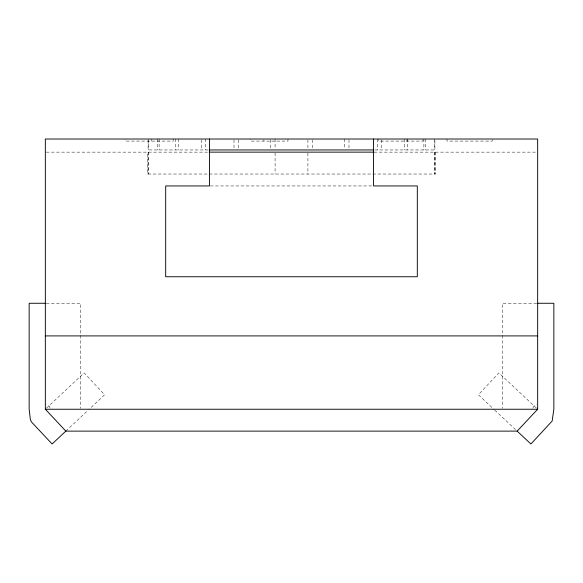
<?xml version="1.0" encoding="UTF-8"?>
<svg xmlns="http://www.w3.org/2000/svg" width="583" height="583" viewBox="0 0 583 583"><rect width="100%" height="100%" fill="white"/><g stroke="black" fill="none" stroke-linecap="round" stroke-linejoin="round"><path stroke-width="0.44" stroke-dasharray="2.92 2.19" d="M532.862 408.122L534.064 405.877A4.926 4.926 0 0 1 536.229 404.529M46.538 408.122L84.149 372.894L104.641 394.778L88.856 409.558M65.835 431.121L88.201 410.177M208.262 149.955L148.104 149.955L148.104 139.016M374.738 149.955L434.896 149.955L434.896 139.016M46.246 152.141L208.874 152.141M374.126 152.141L536.754 152.141M210.354 185.948L372.646 185.948M46.246 303.269L80.571 303.269L80.571 408.348M536.754 303.269L502.429 303.269L502.429 408.348M536.462 408.122L498.851 372.894L478.359 394.778L494.144 409.558M494.799 410.177L517.165 431.121M50.138 408.122L48.936 405.877A4.926 4.926 0 0 0 46.771 404.529M492.307 139.709L492.307 141.093L446.964 141.093L446.964 139.016M435.647 152.141L435.647 174.026L147.353 174.026L147.353 152.141M434.896 152.141L434.896 174.026M434.459 152.141L434.459 174.026M434.262 139.016L434.262 149.955M425.765 139.016L425.765 149.955M423.892 139.016L423.892 149.955M423.01 139.709L423.01 141.093L378.812 141.093L378.812 139.016M407.481 139.016L407.481 149.955M406.985 139.016L406.985 141.093M404.5 139.016L404.5 149.955M381.297 139.854L381.297 149.955M377.412 139.016L377.412 149.955M348.991 139.854L348.991 148.271M344.466 139.016L344.466 148.271M312.765 139.854L312.765 148.271M307.911 139.854L307.911 148.271M307.911 153.016L307.911 174.026M287.995 139.016L287.995 141.093L250.581 141.093L250.581 139.016M275.089 139.016L275.089 148.271M275.089 153.016L275.089 174.026M270.235 139.854L270.235 148.271M263.902 139.709L263.902 141.093M238.534 139.854L238.534 148.271M234.009 139.854L234.009 148.271M205.588 139.016L205.588 149.955M201.703 139.854L201.703 149.955M178.5 139.016L178.5 149.955M175.519 139.016L175.519 149.955M173.209 139.016L173.209 141.093L125.221 141.093L125.221 139.709M159.108 139.016L159.108 149.955M157.235 139.016L157.235 149.955M151.704 139.016L151.704 141.093M148.738 139.016L148.738 149.955M148.541 152.141L148.541 174.026M148.104 152.141L148.104 174.026"/><path stroke-width="0.87" d="M517.165 431.121L537.657 409.244L537.657 139.016L45.343 139.016L45.343 409.244L65.835 431.121L517.165 431.121L530.902 443.984L552.145 421.057L553.85 409.244L553.85 303.269L537.657 303.269M65.835 431.121L52.098 443.984L31.606 422.107L30.403 419.855L29.15 409.244L29.15 303.269L45.343 303.269M209.45 149.955L373.55 149.955M209.144 152.141L373.856 152.141M45.343 335.91L537.657 335.91M45.343 409.244L537.657 409.244M373.55 139.016L373.55 185.948L417.311 185.948L417.311 276.75L165.689 276.75L165.689 185.948L209.45 185.948L209.45 139.016"/></g></svg>
